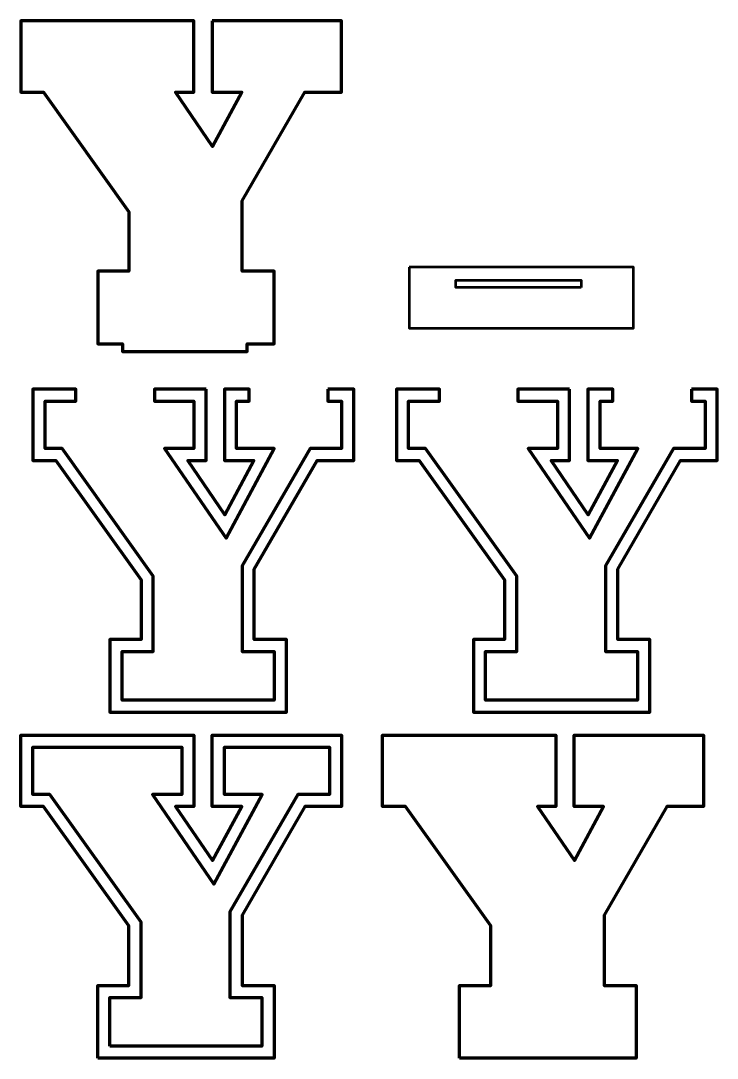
# Model space of a CAD drawing. Header units: inches. Extents: x 1.3 to 21.3, y 1.1 to 30.9.
import ezdxf

# ---------------------------------------------------------------- set-up
doc = ezdxf.new("R2010")
doc.units = ezdxf.units.IN
doc.header["$MEASUREMENT"] = 0
doc.layers.add('Layer 1', color=7, linetype='Continuous')

# ---------------------------------------------------------------- blocks, each defined once
blk = doc.blocks.new('block 2')
at = {"layer": 'Layer 1', "color": 7, "lineweight": 70, "true_color": 0xffffff}
for points in [[(3.522, 1.099), (3.522, 3.192), (4.419, 3.192), (4.419, 4.902), (1.967, 8.334), (1.309, 8.334), (1.309, 10.391), (6.284, 10.391), (6.284, 8.334), (5.758, 8.334), (6.822, 6.779), (7.659, 8.334), (6.81, 8.334), (6.81, 10.391), (10.53, 10.391), (10.53, 8.334), (9.477, 8.334), (7.671, 5.213), (7.671, 3.192), (8.592, 3.192), (8.592, 1.099), (3.522, 1.099)], [(3.872, 1.449), (3.872, 2.842), (4.769, 2.842), (4.769, 5.014), (2.147, 8.684), (1.659, 8.684), (1.659, 10.041), (5.934, 10.041), (5.934, 8.684), (5.094, 8.684), (6.858, 6.107), (8.245, 8.684), (7.16, 8.684), (7.16, 10.041), (10.18, 10.041), (10.18, 8.684), (9.275, 8.684), (7.321, 5.307), (7.321, 2.842), (8.242, 2.842), (8.242, 1.449), (3.872, 1.449)]]:
    blk.add_lwpolyline(points, dxfattribs=at)
blk = doc.blocks.new('block 3')
at = {"layer": 'Layer 1', "color": 6, "lineweight": 70, "true_color": 0xdf00ff}
blk.add_lwpolyline([(13.922, 1.099), (13.922, 3.192), (14.819, 3.192), (14.819, 4.902), (12.367, 8.334), (11.709, 8.334), (11.709, 10.391), (16.684, 10.391), (16.684, 8.334), (16.158, 8.334), (17.222, 6.779), (18.059, 8.334), (17.21, 8.334), (17.21, 10.391), (20.93, 10.391), (20.93, 8.334), (19.877, 8.334), (18.071, 5.213), (18.071, 3.192), (18.992, 3.192), (18.992, 1.099), (13.922, 1.099)], dxfattribs=at)
blk = doc.blocks.new('block 4')
at = {"layer": 'Layer 1', "color": 7, "lineweight": 70, "true_color": 0xffffff}
for points in [[(10.138, 20.337), (10.138, 19.987), (10.53, 19.987), (10.53, 18.63), (9.625, 18.63), (7.671, 15.252), (7.671, 12.788), (8.592, 12.788), (8.592, 11.395), (4.222, 11.395), (4.222, 12.788), (5.119, 12.788), (5.119, 14.96), (2.497, 18.63), (2.009, 18.63), (2.009, 19.987), (2.894, 19.987), (2.894, 20.337), (1.659, 20.337), (1.659, 18.28), (2.317, 18.28), (4.769, 14.848), (4.769, 13.138), (3.872, 13.138), (3.872, 11.045), (8.942, 11.045), (8.942, 13.138), (8.021, 13.138), (8.021, 15.159), (9.827, 18.28), (10.88, 18.28), (10.88, 20.337), (10.138, 20.337)], [(6.634, 20.337), (5.153, 20.337), (5.153, 19.987), (6.284, 19.987), (6.284, 18.63), (5.444, 18.63), (7.208, 16.053), (8.595, 18.63), (7.51, 18.63), (7.51, 19.987), (7.878, 19.987), (7.878, 20.337), (7.16, 20.337), (7.16, 18.28), (8.009, 18.28), (7.172, 16.725), (6.108, 18.28), (6.634, 18.28), (6.634, 20.337)]]:
    blk.add_lwpolyline(points, dxfattribs=at)
blk = doc.blocks.new('block 5')
at = {"layer": 'Layer 1', "color": 7, "lineweight": 70, "true_color": 0xffffff}
for points in [[(20.583, 20.337), (20.583, 19.987), (20.975, 19.987), (20.975, 18.63), (20.071, 18.63), (18.117, 15.252), (18.117, 12.788), (19.038, 12.788), (19.038, 11.395), (14.667, 11.395), (14.667, 12.788), (15.564, 12.788), (15.564, 14.96), (12.943, 18.63), (12.455, 18.63), (12.455, 19.987), (13.339, 19.987), (13.339, 20.337), (12.105, 20.337), (12.105, 18.28), (12.763, 18.28), (15.214, 14.848), (15.214, 13.138), (14.317, 13.138), (14.317, 11.045), (19.388, 11.045), (19.388, 13.138), (18.467, 13.138), (18.467, 15.159), (20.273, 18.28), (21.325, 18.28), (21.325, 20.337), (20.583, 20.337)], [(17.08, 20.337), (15.599, 20.337), (15.599, 19.987), (16.73, 19.987), (16.73, 18.63), (15.89, 18.63), (17.654, 16.053), (19.041, 18.63), (17.956, 18.63), (17.956, 19.987), (18.324, 19.987), (18.324, 20.337), (17.606, 20.337), (17.606, 18.28), (18.455, 18.28), (17.618, 16.725), (16.553, 18.28), (17.08, 18.28), (17.08, 20.337)]]:
    blk.add_lwpolyline(points, dxfattribs=at)

msp = doc.modelspace()

# ---------------------------------------------------------------- linework, layer by layer
at = {"layer": 'Layer 1', "color": 7, "lineweight": 70, "true_color": 0xffffff}
msp.add_lwpolyline([(6.81, 30.925), (6.81, 28.868), (7.659, 28.868), (6.822, 27.313), (5.758, 28.868), (6.284, 28.868), (6.284, 30.925), (1.309, 30.925), (1.309, 28.868), (1.967, 28.868), (4.419, 25.436), (4.419, 23.726), (3.522, 23.726), (3.522, 21.633), (4.229, 21.633), (4.229, 21.417), (7.815, 21.417), (7.815, 21.633), (8.592, 21.633), (8.592, 23.726), (7.671, 23.726), (7.671, 25.747), (9.477, 28.868), (10.53, 28.868), (10.53, 30.925), (6.81, 30.925)], dxfattribs=at)
at = {"layer": 'Layer 1', "color": 7, "lineweight": 53, "true_color": 0xffffff}
for points in [[(12.467, 23.84), (12.467, 22.083), (18.916, 22.083), (18.916, 23.84), (12.467, 23.84)], [(17.414, 23.257), (13.813, 23.257), (13.813, 23.467), (17.414, 23.467), (17.414, 23.257)]]:
    msp.add_lwpolyline(points, dxfattribs=at)

# ---------------------------------------------------------------- block references
at = {"layer": 'Layer 1'}
for name in ['block 4', 'block 5', 'block 2', 'block 3']:
    msp.add_blockref(name, (0, 0), dxfattribs=at)

doc.saveas('drawing.dxf')
